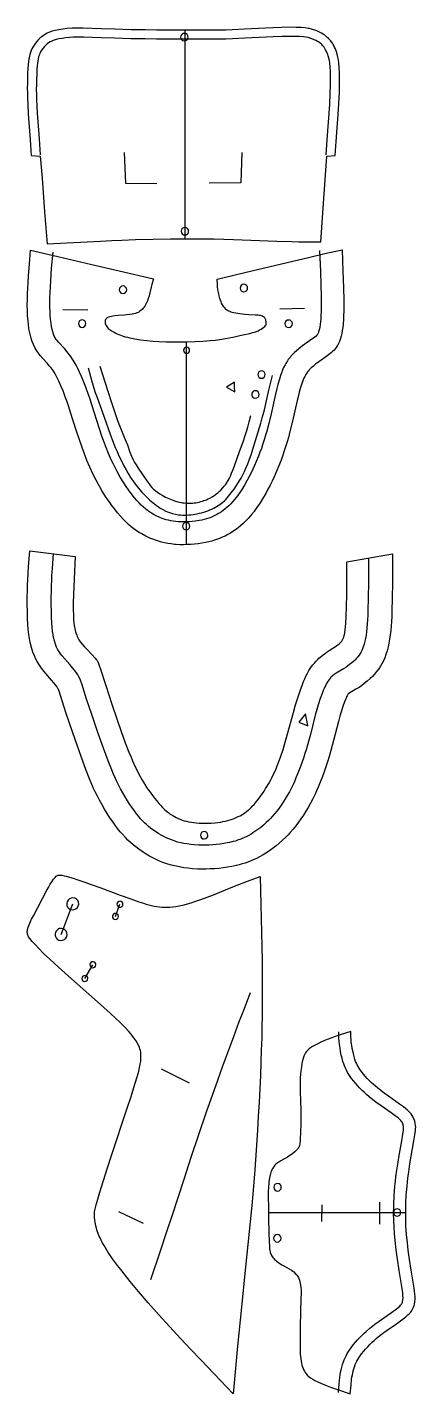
# Model space of a CAD drawing. Extents: x 1 to 310, y 1 to 851.
# Drawn here: x 1 to 130.6, y 394.9 to 850.7 of the extents above; entities that cross this region are included whole.
import ezdxf

# ---------------------------------------------------------------- set-up
doc = ezdxf.new("R2010")
doc.units = 0

msp = doc.modelspace()

# ---------------------------------------------------------------- linework, layer by layer
for points in [[(98.947182, 779.083191), (99.820938, 791.92218), (100.909683, 807.714172), (103.730934, 807.924072), (104.036873, 812.572937), (104.672188, 821.567627), (104.914375, 825.243408), (105.112495, 828.938232), (105.172653, 830.595581), (105.203438, 832.141235), (105.198746, 833.928406), (105.15406, 835.550476), (105.061714, 837.267456), (104.941246, 838.726563), (104.812027, 839.784851), (104.639214, 840.760742), (104.406403, 841.712036), (104.167183, 842.482422), (103.79422, 843.451904), (103.527809, 844.031982), (103.331558, 844.416138), (103.007339, 844.98645), (102.770782, 845.361389), (102.384064, 845.912842), (102.104057, 846.271362), (101.650002, 846.791992), (101.323746, 847.125854), (100.978127, 847.447571), (100.612495, 847.755859), (100.226402, 848.049438), (99.820152, 848.327148), (99.396561, 848.588745), (98.959061, 848.834045), (98.056252, 849.275452), (97.598045, 849.471252), (96.912109, 849.733398), (96.460701, 849.887146), (95.79953, 850.085999), (95.145073, 850.248779), (94.700073, 850.339111), (93.755157, 850.481018), (92.393517, 850.596802), (90.730232, 850.659607), (88.788513, 850.679382), (85.840698, 850.64325), (82.925079, 850.544617), (80.499451, 850.421997), (73.4925, 850.019043), (69.400154, 849.842957), (67.181015, 849.779358), (64.829765, 849.73468), (58.934452, 849.686401), (53.638985, 849.67981), (48.602188, 849.696838), (44.112499, 849.737549), (40.362812, 849.793274), (35.59906, 849.892151), (30.19453, 850.035278), (25.678514, 850.180542), (19.586561, 850.407776), (18.44039, 850.424255), (17.316172, 850.412537), (15.91289, 850.357971), (14.24289, 850.235291), (12.872421, 850.086609), (11.538984, 849.891541), (10.270781, 849.638733), (9.322656, 849.387146), (8.449141, 849.085449), (7.652266, 848.731873), (7.098672, 848.434204), (6.410469, 847.995911), (5.925859, 847.637634), (5.313203, 847.12262), (4.735703, 846.568237), (4.195625, 845.978943), (3.695703, 845.359192), (3.238594, 844.713318), (2.826484, 844.04126), (2.547344, 843.509216), (2.29375, 842.942322), (2.065781, 842.330933), (1.863437, 841.665344), (1.686719, 840.935913), (1.534844, 840.134094), (1.405937, 839.253235), (1.297812, 838.287109), (1.182578, 836.854675), (1.115078, 835.664063), (1.047266, 833.911682), (1.007578, 831.984131), (0.999922, 830.43811), (1.013984, 828.81781), (1.052422, 827.133423), (1.145391, 824.806885), (1.318828, 821.837158), (1.950781, 813.267822), (2.308984, 807.934265), (5.31664, 807.759338), (5.957578, 800.323547), (6.777266, 789.105591), (7.637187, 778.491089), (25.455156, 779.406067), (29.215702, 779.578186), (32.513985, 779.708435), (37.09211, 779.857422), (42.976875, 780.007935), (48.769688, 780.117249), (53.158047, 780.168396), (58.082809, 780.167786), (60.633514, 780.135986), (63.375702, 780.079834), (69.791168, 779.886047), (84.282967, 779.352478), (89.243668, 779.193604), (91.63562, 779.135925), (94.286247, 779.093811), (98.947182, 779.083191)], [(100.737968, 808.128235), (101.072182, 813.190735), (101.887032, 824.911987), (102.093124, 828.616699), (102.189064, 831.421082), (102.203278, 832.86554), (102.181557, 834.517151), (102.125778, 835.987854), (102.02906, 837.498108), (101.910934, 838.731628), (101.786247, 839.603394), (101.625313, 840.393127), (101.416557, 841.154358), (101.265312, 841.607178), (101.093437, 842.055237), (100.759216, 842.786682), (100.52906, 843.213745), (100.275307, 843.629517), (99.996246, 844.032654), (99.794838, 844.293396), (99.467186, 844.671326), (99.230621, 844.913757), (98.710152, 845.373413), (98.121635, 845.796143), (97.803276, 845.992615), (97.30265, 846.267639), (96.428673, 846.671082), (95.540855, 847.001404), (94.66687, 847.254639), (93.93148, 847.406006), (93.099525, 847.5177), (91.832657, 847.610107), (90.57383, 847.652893), (88.732811, 847.671875), (85.888046, 847.639221), (83.036873, 847.544373), (80.640388, 847.424072), (73.622734, 847.021606), (69.496559, 846.844177), (67.258667, 846.779968), (64.888908, 846.734985), (58.954609, 846.686401), (53.633747, 846.679688), (48.577888, 846.696838), (44.072422, 846.737793), (40.309139, 846.793701), (35.527733, 846.892944), (30.106796, 847.036255), (25.587421, 847.180969), (19.861797, 847.395996), (18.733437, 847.418091), (17.658905, 847.413086), (16.333281, 847.368591), (15.038828, 847.283936), (13.78828, 847.161926), (12.596641, 847.003967), (11.486094, 846.807007), (10.672343, 846.618591), (9.938281, 846.400269), (9.604453, 846.279358), (9.142578, 846.082947), (8.588437, 845.793213), (8.090312, 845.47168), (7.631953, 845.118591), (7.19875, 844.734192), (6.787422, 844.321716), (6.308516, 843.773132), (5.874063, 843.195923), (5.562031, 842.717163), (5.281953, 842.205322), (5.092187, 841.782654), (4.919297, 841.313354), (4.762734, 840.785461), (4.622109, 840.186829), (4.496797, 839.507629), (4.386406, 838.740601), (4.29039, 837.878784), (4.183672, 836.570618), (4.118984, 835.461182), (4.02914, 832.896729), (4.008203, 831.457947), (4.006797, 829.930054), (4.027578, 828.324646), (4.073281, 826.653503), (4.175859, 824.345459), (4.316797, 821.997192), (4.943359, 813.48114), (5.301953, 808.139832)], [(53.394138, 848.667969), (52.915859, 848.572815), (52.510311, 848.30188), (52.239296, 847.896362), (52.144138, 847.417969), (52.239296, 846.939697), (52.510311, 846.534119), (52.915859, 846.263123), (53.394138, 846.167969), (53.872498, 846.263123), (54.278046, 846.534119), (54.549061, 846.939697), (54.644138, 847.417969), (54.549061, 847.896362), (54.278046, 848.30188), (53.872498, 848.572815), (53.394138, 848.667969)], [(53.587734, 849.600891), (53.587734, 834.168701), (53.587734, 814.878601), (53.587734, 799.446411), (53.587734, 780.15625)], [(33.349529, 808.926697), (33.744923, 798.658875), (44.220078, 798.534363)], [(72.590469, 808.880432), (72.203667, 798.847229), (61.681091, 798.715515)], [(53.572422, 783.914612), (53.094063, 783.819458), (52.688515, 783.548401), (52.417576, 783.142944), (52.322422, 782.664612), (52.417576, 782.186218), (52.688515, 781.780762), (53.094063, 781.509766), (53.572422, 781.414612), (54.050781, 781.509766), (54.456326, 781.780762), (54.727264, 782.186218), (54.822422, 782.664612), (54.727264, 783.142944), (54.456326, 783.548401), (54.050781, 783.819458), (53.572422, 783.914612)], [(106.017578, 776.491211), (106.324921, 769.369934), (106.519218, 763.749329), (106.597496, 759.659363), (106.602188, 757.796448), (106.579605, 756.076965), (106.528748, 754.504822), (106.450699, 753.071594), (106.346558, 751.768433), (106.217339, 750.586243), (106.064217, 749.516174), (105.888275, 748.549133), (105.690704, 747.676208), (105.472496, 746.888489), (105.35601, 746.523743), (105.108513, 745.847107), (104.840622, 745.233887), (104.550781, 744.676025), (104.397186, 744.415283), (104.071564, 743.924988), (103.72023, 743.469543), (103.341637, 743.040588), (102.934296, 742.630127), (102.496719, 742.22998), (101.528748, 741.432495), (100.191719, 740.432312), (97.187111, 738.282776), (96.443123, 737.710938), (95.744682, 737.113281), (95.090622, 736.460938), (94.678749, 735.981262), (94.479919, 735.72467), (94.096329, 735.172852), (93.911484, 734.875427), (93.555389, 734.232178), (93.384064, 733.88446), (93.053825, 733.136841), (92.585236, 731.891418), (92.142342, 730.507385), (91.717651, 728.996216), (91.441093, 727.923645), (91.030464, 726.22583), (89.457184, 719.284851), (88.638046, 715.90094), (88.094841, 713.845581), (87.706718, 712.473633), (87.296013, 711.101379), (86.861168, 709.727966), (86.160782, 707.664856), (85.659683, 706.286377), (84.853203, 704.213013), (84.276955, 702.82605), (83.35125, 700.737305), (82.693672, 699.343262), (82.006874, 697.957336), (81.294296, 696.588257), (80.558983, 695.244812), (79.804214, 693.935669), (78.642731, 692.055481), (77.853516, 690.870483), (77.056015, 689.750305), (76.655151, 689.217102), (75.849533, 688.204041), (75.444687, 687.723328), (74.630699, 686.81134), (73.810547, 685.962097), (72.984062, 685.171936), (72.150703, 684.437378), (71.310158, 683.7547), (70.462105, 683.1203), (69.606171, 682.530457), (68.741173, 681.982117), (67.863358, 681.473633), (66.968048, 681.00415), (66.050545, 680.572327), (65.106407, 680.177429), (64.130859, 679.818115), (63.119373, 679.493408), (62.598671, 679.34375), (61.524609, 679.069031), (60.403358, 678.826416), (59.237656, 678.615906), (58.037498, 678.439453), (56.812889, 678.29834), (55.574062, 678.194275), (54.331169, 678.128784), (53.094376, 678.103638), (51.873905, 678.1203), (50.67992, 678.180359), (50.095936, 678.227234), (48.958435, 678.354858), (47.859688, 678.526062), (46.796482, 678.738831), (45.766014, 678.990784), (44.765156, 679.279663), (43.790936, 679.603516), (42.840313, 679.959961), (41.910389, 680.346863), (40.547421, 680.979675), (39.212967, 681.681519), (38.33289, 682.199829), (37.456017, 682.767456), (36.578594, 683.392334), (35.696796, 684.082153), (34.806873, 684.844666), (33.904999, 685.687744), (33.44836, 686.141846), (32.987343, 686.618958), (32.052109, 687.643494), (31.104609, 688.754333), (30.152109, 689.942017), (29.201874, 691.196716), (28.261093, 692.508911), (27.337187, 693.868896), (26.883827, 694.563843), (25.998671, 695.977417), (25.148438, 697.414673), (24.738749, 698.139099), (23.95289, 699.595093), (22.854139, 701.791382), (21.843437, 703.996155), (20.911484, 706.202087), (20.049374, 708.401855), (19.247969, 710.588257), (18.258436, 713.468872), (17.342188, 716.286255), (15.458125, 722.241089), (14.858593, 724.063599), (14.265469, 725.786682), (13.682187, 727.403748), (12.927031, 729.384216), (12.20664, 731.150635), (11.530624, 732.688477), (10.895312, 734.0047), (10.427734, 734.874756), (9.952499, 735.669189), (9.624531, 736.167786), (9.282969, 736.649231), (8.923672, 737.120056), (8.343985, 737.820007), (7.721562, 738.521179), (6.193438, 740.188721), (5.33414, 741.178894), (4.725625, 741.947632), (4.160078, 742.748901), (3.807734, 743.309448), (3.475312, 743.897095), (3.014609, 744.840942), (2.6, 745.875061), (2.232109, 747.017151), (2.013281, 747.846985), (1.724687, 749.196533), (1.558984, 750.161072), (1.350469, 751.696228), (1.238281, 752.773315), (1.110391, 754.460754), (1.031016, 756.223511), (1, 758.048828), (1.012656, 759.914124), (1.061172, 761.790894), (1.137812, 763.650269), (1.234922, 765.463562), (1.382656, 767.759888), (1.576797, 770.375916), (1.815703, 773.222961), (2.097656, 776.319458), (11.125781, 774.225891), (22.544062, 771.578186), (31.678749, 769.459961), (43.097031, 766.812256), (42.74453, 765.70929), (42.508125, 764.866028), (42.309452, 764.043396), (41.884453, 762.12207), (41.638748, 761.131104), (41.358513, 760.18988), (41.107342, 759.489136), (40.903202, 758.997498), (40.68539, 758.537476), (40.453827, 758.11145), (40.208904, 757.721497), (39.954609, 757.367981), (39.612343, 756.951843), (39.280624, 756.597473), (38.975155, 756.302795), (38.466873, 755.875), (38.223827, 755.717773), (37.952419, 755.579834), (37.532967, 755.413879), (37.121407, 755.279297), (36.532265, 755.117249), (36.018593, 755), (35.209999, 754.858032), (34.233047, 754.745361), (33.368904, 754.680908), (31.26203, 754.560852), (30.165546, 754.454529), (29.535858, 754.362854), (29.078514, 754.2771), (28.510155, 754.138367), (28.12953, 754.014832), (27.800547, 753.873718), (27.614687, 753.769531), (27.455156, 753.657654), (27.261406, 753.476685), (27.160234, 753.348022), (27.079374, 753.213684), (26.972109, 752.929749), (26.942343, 752.781372), (26.922812, 752.552246), (26.940468, 752.236938), (27.029219, 751.83136), (27.150858, 751.50177), (27.314842, 751.171021), (27.522577, 750.841064), (27.711718, 750.594177), (28.015469, 750.265442), (28.286797, 750.018982), (28.599375, 749.772461), (28.955391, 749.52594), (29.350389, 749.280945), (29.927265, 748.959351), (30.548203, 748.647339), (31.198984, 748.348877), (31.874453, 748.066406), (32.416248, 747.863403), (33.007576, 747.665833), (33.666092, 747.471802), (34.409374, 747.279358), (35.254688, 747.086853), (36.89711, 746.768005), (38.779217, 746.467651), (40.836876, 746.204285), (43.011169, 745.995972), (44.842186, 745.874146), (47.306641, 745.776306), (49.465, 745.740601), (51.827812, 745.741699), (54.36203, 745.781921), (56.96664, 745.866516), (59.537498, 746.000916), (61.970547, 746.19043), (63.651093, 746.370422), (65.204292, 746.576721), (67.092422, 746.878906), (69.57476, 747.352844), (72.930229, 748.069153), (75.200386, 748.601563), (76.177574, 748.857544), (76.842964, 749.054565), (77.434921, 749.258118), (77.981483, 749.480774), (78.509377, 749.734375), (79.021484, 750.018127), (79.496719, 750.318481), (79.912811, 750.621399), (80.247658, 750.912537), (80.485466, 751.182251), (80.605934, 751.374329), (80.684685, 751.562927), (80.728592, 751.75293), (80.744766, 751.948914), (80.735001, 752.227173), (80.697578, 752.522644), (80.634842, 752.822083), (80.549057, 753.111633), (80.442345, 753.377258), (80.349449, 753.553894), (80.244453, 753.711731), (80.125854, 753.853088), (79.841721, 754.096069), (79.612656, 754.236206), (79.414063, 754.332458), (79.096329, 754.447815), (78.805313, 754.522949), (78.458046, 754.587341), (78.044533, 754.639832), (77.187889, 754.700745), (74.923515, 754.803406), (73.581093, 754.898865), (72.733902, 754.983398), (71.882263, 755.089294), (70.519531, 755.312317), (69.77578, 755.473755), (69.325859, 755.592712), (68.920937, 755.720703), (68.562187, 755.857178), (68.245308, 756.001221), (67.838127, 756.229797), (67.498436, 756.470581), (67.210625, 756.720581), (66.879921, 757.063171), (66.58078, 757.415894), (66.30172, 757.802246), (66.102104, 758.131836), (65.84375, 758.648132), (65.652657, 759.10907), (65.462105, 759.642334), (65.275543, 760.236633), (65.040779, 761.095947), (64.881096, 761.769836), (64.69883, 762.676697), (64.590469, 763.343445), (64.505859, 763.992615), (64.42234, 764.836914), (64.305229, 766.684509), (76.320854, 769.522095), (94.780861, 773.957642), (100.317497, 775.231934), (106.017578, 776.491211)], [(98.520622, 776.269043), (98.804916, 769.249695), (98.955544, 764.838745), (99.04789, 760.830688), (99.064842, 759.028198), (99.05851, 757.386841), (99.027031, 755.92157), (98.972885, 754.62561), (98.899529, 753.487183), (98.810623, 752.494385), (98.70961, 751.635193), (98.543358, 750.571167), (98.369919, 749.740845), (98.201088, 749.104187), (98.036484, 748.620972), (97.85672, 748.251282), (97.640778, 747.9552), (97.367653, 747.692688), (96.878433, 747.325867), (95.119843, 746.104431), (94.091713, 745.369751), (92.357338, 744.067932), (91.433281, 743.330078), (90.808205, 742.798279), (90.182968, 742.227844), (89.563591, 741.613098), (88.956093, 740.94812), (88.658669, 740.594971), (88.080231, 739.843872), (87.800705, 739.444458), (87.264923, 738.594299), (87.010155, 738.14209), (86.528984, 737.182068), (86.083046, 736.153564), (85.872261, 735.61615), (85.47242, 734.499512), (85.098824, 733.333679), (84.579376, 731.509644), (84.255074, 730.254761), (83.792496, 728.333252), (82.322655, 721.810547), (81.550781, 718.542114), (80.876793, 715.947144), (80.513824, 714.6604), (80.131401, 713.380859), (79.518829, 711.473755), (79.08297, 710.209412), (78.623825, 708.950134), (78.140465, 707.695129), (77.367416, 705.819214), (76.818588, 704.572021), (76.242577, 703.328369), (75.642502, 702.09491), (75.022499, 700.880005), (74.386406, 699.691956), (73.411247, 697.97821), (72.752892, 696.893433), (72.092575, 695.86438), (71.107498, 694.443604), (70.137886, 693.1875), (69.5, 692.437256), (68.867653, 691.750916), (68.239845, 691.123413), (67.615623, 690.549683), (66.993904, 690.024658), (66.373589, 689.543396), (65.75367, 689.100708), (64.821716, 688.498718), (64.193596, 688.135193), (63.554218, 687.800476), (62.898438, 687.49353), (62.221172, 687.213196), (61.517342, 686.958435), (60.781872, 686.728027), (60.009686, 686.520996), (59.195702, 686.336243), (58.337265, 686.172974), (56.982735, 685.970764), (56.049141, 685.866455), (55.102341, 685.788086), (54.151875, 685.737244), (53.20742, 685.71521), (52.278515, 685.72345), (51.37492, 685.763184), (50.505859, 685.835938), (49.674454, 685.941406), (48.877655, 686.077881), (48.11211, 686.243591), (47.374374, 686.436646), (46.661091, 686.655212), (45.968983, 686.897583), (44.962891, 687.301636), (43.985313, 687.749207), (43.343281, 688.073914), (42.383904, 688.619263), (41.740467, 689.033813), (41.088673, 689.498718), (40.424217, 690.022339), (39.742733, 690.612732), (39.039845, 691.278259), (38.311092, 692.027161), (37.554062, 692.86499), (36.77422, 693.786133), (35.978748, 694.782593), (34.772655, 696.400085), (33.970623, 697.548523), (33.178749, 698.743286), (32.026173, 700.604675), (30.937735, 702.524414), (30.255077, 703.826416), (29.605078, 705.143555), (28.985781, 706.474182), (28.109453, 708.49176), (27.289999, 710.530273), (26.520233, 712.583862), (25.792891, 714.647034), (25.100937, 716.711243), (22.547499, 724.723328), (21.928047, 726.600586), (21.305859, 728.403748), (20.476093, 730.679443), (19.857187, 732.280273), (19.041485, 734.259338), (18.440546, 735.617554), (17.850311, 736.86261), (17.266249, 738.003235), (16.681953, 739.051331), (16.289375, 739.704407), (15.892109, 740.325134), (15.488437, 740.916992), (15.076484, 741.483582), (14.22414, 742.552795), (13.357734, 743.543274), (11.390859, 745.68988), (10.92375, 746.247253), (10.651328, 746.606323), (10.29375, 747.148499), (9.988281, 747.722107), (9.724766, 748.357422), (9.49289, 749.0849), (9.282578, 749.934753), (9.089141, 750.923096), (8.916718, 752.044128), (8.77, 753.290283), (8.653828, 754.65387), (8.572812, 756.127502), (8.540703, 757.167114), (8.527109, 758.802795), (8.550234, 760.503235), (8.603437, 762.23645), (8.680234, 763.96991), (8.808125, 766.225891), (9.10125, 770.325623), (9.573438, 775.71582)], [(32.928047, 764.401001), (32.449688, 764.305847), (32.044216, 764.034912), (31.773203, 763.629333), (31.678045, 763.151001), (31.773203, 762.672668), (32.044216, 762.267151), (32.449688, 761.996155), (32.928047, 761.901001), (33.406406, 761.996155), (33.811951, 762.267151), (34.08297, 762.672668), (34.178047, 763.151001), (34.08297, 763.629333), (33.811951, 764.034912), (33.406406, 764.305847), (32.928047, 764.401001)], [(73.255074, 764.97052), (72.776718, 764.875366), (72.371246, 764.604431), (72.100235, 764.198914), (72.005074, 763.72052), (72.100235, 763.242188), (72.371246, 762.836731), (72.776718, 762.565674), (73.255074, 762.47052), (73.733437, 762.565674), (74.138985, 762.836731), (74.409996, 763.242188), (74.505074, 763.72052), (74.409996, 764.198914), (74.138985, 764.604431), (73.733437, 764.875366), (73.255074, 764.97052)], [(12.835078, 756.613708), (21.218203, 756.497009)], [(85.238594, 756.817566), (93.441406, 756.992493)], [(19.304062, 753.105286), (18.825703, 753.010132), (18.420156, 752.739136), (18.149218, 752.333557), (18.054062, 751.855286), (18.149218, 751.376831), (18.420156, 750.971375), (18.825703, 750.700439), (19.304062, 750.605286), (19.782421, 750.700439), (20.187969, 750.971375), (20.458906, 751.376831), (20.554062, 751.855286), (20.458906, 752.333557), (20.187969, 752.739136), (19.782421, 753.010132), (19.304062, 753.105286)], [(88.185776, 753.057861), (87.70742, 752.962708), (87.301872, 752.691772), (87.030937, 752.286255), (86.935776, 751.807861), (87.030937, 751.329529), (87.301872, 750.924072), (87.70742, 750.653015), (88.185776, 750.557861), (88.664139, 750.653015), (89.069687, 750.924072), (89.340622, 751.329529), (89.435776, 751.807861), (89.340622, 752.286255), (89.069687, 752.691772), (88.664139, 752.962708), (88.185776, 753.057861)], [(54.154766, 743.947144), (53.77211, 743.871094), (53.447655, 743.654358), (53.230938, 743.329895), (53.154766, 742.947144), (53.230938, 742.564514), (53.447655, 742.240112), (53.77211, 742.023315), (54.154766, 741.947144), (54.537498, 742.023315), (54.861874, 742.240112), (55.078671, 742.564514), (55.154766, 742.947144), (55.078671, 743.329895), (54.861874, 743.654358), (54.537498, 743.871094), (54.154766, 743.947144)], [(53.993122, 745.655396), (53.993122, 730.632141), (53.993122, 711.853027), (53.993122, 696.829773), (53.993122, 678.050659)], [(21.317265, 737.073486), (22.089766, 734.169128), (22.645781, 732.166809), (23.208672, 730.278564), (23.665859, 728.877319), (24.249453, 727.228943), (25.993202, 722.54657), (28.679922, 714.985596), (29.777422, 712.023743), (30.350155, 710.583862), (30.946405, 709.175476), (31.567656, 707.795715), (32.379608, 706.104492), (33.231407, 704.44281), (33.942654, 703.130615), (34.684765, 701.83844), (35.462734, 700.572388), (36.281639, 699.339111), (37.146328, 698.144836), (38.058437, 696.991882), (38.531796, 696.430481), (39.26289, 695.606323), (39.763985, 695.068604), (40.535625, 694.279175), (41.330704, 693.509583), (41.87336, 693.008606), (42.988125, 692.045898), (43.559685, 691.589111), (44.140545, 691.152039), (44.730469, 690.737), (45.32914, 690.346619), (46.243202, 689.8125), (47.175938, 689.34613), (47.807812, 689.073608), (48.447655, 688.831787), (49.421719, 688.526367), (50.412655, 688.289856), (51.419765, 688.121887), (52.099998, 688.048035), (52.786953, 688.004456), (53.479919, 687.990112), (54.177967, 688.003906), (54.880466, 688.044739), (55.586483, 688.111389), (56.295155, 688.20282), (57.005703, 688.317749), (57.717342, 688.455078), (58.429138, 688.613708), (59.139999, 688.792664), (59.847031, 688.991882), (60.547031, 689.211243), (61.236874, 689.45105), (61.91328, 689.711365), (62.573124, 689.992249), (63.213203, 690.293762), (63.830311, 690.616028), (64.706017, 691.138367), (65.520546, 691.70874), (66.28437, 692.329529), (66.771011, 692.772583), (67.243591, 693.23999), (67.70562, 693.732483), (68.160393, 694.250671), (69.061798, 695.367554), (69.961174, 696.58844), (70.84539, 697.895325), (71.697968, 699.268555), (72.306877, 700.330139), (72.882027, 701.409729), (73.420074, 702.501709), (73.923042, 703.604614), (74.543358, 705.090454), (75.111557, 706.591675), (75.633667, 708.105896), (76.232498, 710.003418), (77.534294, 714.362183), (78.902885, 718.638184), (79.412109, 720.390076), (79.709137, 721.523254), (80.096558, 723.114502), (81.136169, 727.653137), (81.608276, 729.644958), (82.843513, 734.591858)], [(25.173203, 737.693909), (26.933046, 732.149353), (29.021484, 725.91272), (30.399061, 721.58905), (31.105391, 719.522461), (31.508436, 718.447021), (31.948437, 717.340942), (33.360622, 713.947327), (33.963123, 712.460815), (34.378124, 711.377747), (35.259453, 708.977356), (35.763985, 707.685364), (36.312889, 706.451294), (36.773357, 705.563416), (37.275391, 704.704651), (37.989529, 703.596069), (41.062344, 699.1203), (41.607498, 698.37616), (41.986404, 697.896729), (42.588203, 697.208374), (43.017498, 696.773254), (43.709373, 696.160767), (44.450703, 695.595093), (45.230156, 695.074036), (46.036015, 694.595276), (47.131718, 694.018982), (48.227345, 693.508667), (49.311874, 693.063904), (50.120625, 692.775757), (51.196873, 692.455627), (52.275703, 692.212463), (52.817654, 692.121216), (53.361717, 692.050537), (53.907497, 692.000366), (54.454842, 691.970764), (55.003281, 691.961609), (55.552578, 691.9729), (56.102497, 692.004517), (56.652657, 692.056519), (57.202732, 692.128906), (57.752422, 692.221497), (58.301559, 692.334839), (58.850231, 692.469971), (59.398201, 692.62793), (59.945469, 692.809692), (60.765076, 693.129211), (61.310547, 693.375), (61.855156, 693.648193), (62.670391, 694.111572), (63.211094, 694.456482), (63.74625, 694.829224), (64.531715, 695.437744), (65.039299, 695.874756), (65.530312, 696.33551), (66.229218, 697.068665), (66.665466, 697.583801), (67.074371, 698.118591), (67.45562, 698.671448), (67.979919, 699.529846), (68.301094, 700.118286), (68.745621, 701.019836), (69.152184, 701.937317), (69.647964, 703.172791), (70.21711, 704.719666), (71.64164, 708.811768), (73.104454, 712.787659), (73.697968, 714.50061), (74.136871, 715.891052), (74.54351, 717.296021), (75.019531, 719.066772), (75.56562, 721.203003)], [(79.130074, 736.110657), (78.651718, 736.015503), (78.24617, 735.744568), (77.975235, 735.33905), (77.880074, 734.860657), (77.975235, 734.382324), (78.24617, 733.976807), (78.651718, 733.705872), (79.130074, 733.610657), (79.608437, 733.705872), (80.013985, 733.976807), (80.28492, 734.382324), (80.380074, 734.860657), (80.28492, 735.33905), (80.013985, 735.744568), (79.608437, 736.015503), (79.130074, 736.110657)], [(67.406487, 730.654541), (70.197891, 729.052429), (70.175705, 730.699036), (70.153595, 732.345703), (67.406487, 730.654541)], [(77.105621, 729.479675), (76.627266, 729.384521), (76.221718, 729.113525), (75.950783, 728.707947), (75.855621, 728.229675), (75.950783, 727.751221), (76.221718, 727.345764), (76.627266, 727.074829), (77.105621, 726.979675), (77.583984, 727.074829), (77.989532, 727.345764), (78.260468, 727.751221), (78.355621, 728.229675), (78.260468, 728.707947), (77.989532, 729.113525), (77.583984, 729.384521), (77.105621, 729.479675)], [(53.996639, 685.545044), (53.51828, 685.44989), (53.112732, 685.178894), (52.841717, 684.773438), (52.746639, 684.295044), (52.841717, 683.816711), (53.112732, 683.411133), (53.51828, 683.140137), (53.996639, 683.045044), (54.474998, 683.140137), (54.880466, 683.411133), (55.151482, 683.816711), (55.246639, 684.295044), (55.151482, 684.773438), (54.880466, 685.178894), (54.474998, 685.44989), (53.996639, 685.545044)], [(17.010702, 674.231873), (16.646484, 666.607727), (16.426874, 661.487), (16.344608, 658.776611), (16.324921, 656.238037), (16.354843, 654.82312), (16.395859, 653.933167), (16.454531, 653.088318), (16.574062, 651.904663), (16.673515, 651.170776), (16.850389, 650.151306), (16.985546, 649.525391), (17.212265, 648.665833), (17.465391, 647.900146), (17.64875, 647.437927), (17.845938, 647.007568), (18.17164, 646.407776), (18.411406, 646.029297), (18.671562, 645.660461), (19.26078, 644.926697), (19.952812, 644.157715), (20.727032, 643.347229), (22.65836, 641.380859), (23.546093, 640.416809), (23.992422, 639.855713), (24.271093, 639.4422), (24.515938, 639.011414), (24.739374, 638.541687), (25.025703, 637.817627), (25.32836, 636.928162), (27.16, 631.111328), (29.182577, 624.949524), (30.967499, 619.647034), (32.319298, 615.757202), (33.696251, 611.984619), (34.874294, 608.952393), (35.598438, 607.192871), (36.089531, 606.048889), (37.094219, 603.839844), (37.608749, 602.778992), (38.132263, 601.749817), (38.665077, 600.754456), (39.207344, 599.794739), (39.755859, 598.871765), (40.58289, 597.558289), (41.131874, 596.731079), (41.94281, 595.565308), (42.728046, 594.492249), (43.475548, 593.514771), (44.177811, 592.633179), (44.84539, 591.836609), (45.493435, 591.111389), (46.137032, 590.443787), (46.791248, 589.820251), (47.471092, 589.226929), (48.190468, 588.653748), (48.696095, 588.284302), (49.498749, 587.754272), (50.06617, 587.420227), (50.661953, 587.103882), (51.287968, 586.807434), (51.946404, 586.532776), (52.639141, 586.282349), (53.367344, 586.057495), (54.128593, 585.858643), (54.919296, 585.685669), (55.736172, 585.538513), (56.575859, 585.416992), (57.434841, 585.321228), (58.309841, 585.250916), (59.644531, 585.193176), (60.544373, 585.186218), (61.447655, 585.204346), (62.349998, 585.247314), (63.692265, 585.357422), (64.57328, 585.460754), (65.437965, 585.587891), (66.282028, 585.73822), (67.101013, 585.91156), (67.890701, 586.107544), (68.647499, 586.325867), (69.372108, 586.565857), (70.066093, 586.827026), (70.73101, 587.108398), (71.368591, 587.409668), (71.980392, 587.730042), (72.853043, 588.244995), (73.407265, 588.610352), (74.201485, 589.19043), (74.710625, 589.601379), (75.207657, 590.035583), (75.69648, 590.496399), (76.180702, 590.987183), (76.664063, 591.511292), (77.395546, 592.36731), (77.893044, 592.989502), (78.661797, 594.007324), (79.453278, 595.123596), (79.987343, 595.917542), (80.522186, 596.747986), (81.053825, 597.611694), (81.578514, 598.505981), (82.092499, 599.427856), (82.59211, 600.374146), (83.073357, 601.342224), (83.535309, 602.330505), (83.979141, 603.3396), (84.406403, 604.369568), (84.818283, 605.421265), (85.601952, 607.590088), (86.341408, 609.849182), (87.048279, 612.200012), (87.734528, 614.628296), (89.798355, 622.15564), (90.524376, 624.660828), (91.27047, 627.090515), (92.031013, 629.388977), (92.800079, 631.500305), (93.186172, 632.468628), (93.57383, 633.375122), (93.965385, 634.223999), (94.363434, 635.019531), (94.977577, 636.122192), (95.402031, 636.803284), (95.841324, 637.446167), (96.297729, 638.055359), (96.773827, 638.63501), (97.270782, 639.188721), (97.785233, 639.717163), (98.312889, 640.220215), (99.119057, 640.926636), (99.659767, 641.365295), (100.464531, 641.974487), (100.990463, 642.3479), (101.752106, 642.858521), (104.170937, 644.385864), (104.717575, 644.776306), (105.052574, 645.045776), (105.509766, 645.476685), (105.784454, 645.795288), (105.913048, 645.968445), (106.152969, 646.349731), (106.264526, 646.560974), (106.471169, 647.031921), (106.566406, 647.294617), (106.741173, 647.881775), (106.89547, 648.56134), (107.090073, 649.779907), (107.196167, 650.737854), (107.285156, 651.80188), (107.418045, 654.184021), (107.516716, 657.473022), (107.57, 661.545715), (107.586014, 666.119751), (107.565933, 672.418335), (122.85125, 675.109131), (122.81086, 665.420532), (122.756561, 660.230835), (122.656403, 655.941772), (122.594688, 654.32196), (122.497185, 652.418945), (122.407494, 651.087646), (122.268982, 649.486633), (122.100311, 647.996399), (121.896873, 646.597229), (121.654999, 645.271362), (121.372734, 644.001099), (121.038589, 642.733582), (120.63578, 641.45874), (120.248749, 640.4245), (119.800781, 639.394775), (119.292419, 638.393372), (118.851563, 637.630676), (118.232498, 636.684753), (117.551559, 635.773682), (116.845856, 634.934021), (116.125229, 634.16156), (115.380386, 633.433472), (114.426407, 632.584839), (113.438904, 631.786682), (112.453827, 631.058411), (111.665543, 630.517395), (110.663826, 629.87738), (108.28875, 628.481445), (108.03492, 628.317261), (108.079292, 628.329224), (108.089371, 628.343262), (107.977654, 628.170044), (107.852188, 627.953491), (107.703125, 627.671448), (107.538361, 627.331909), (107.355934, 626.924438), (107.157806, 626.448792), (106.853905, 625.666443), (106.325935, 624.196167), (105.728203, 622.362793), (105.293747, 620.907593), (104.810936, 619.170715), (103.162338, 612.806641), (102.26062, 609.483887), (101.662186, 607.429688), (101.240074, 606.0578), (100.804604, 604.701782), (100.139297, 602.736694), (99.446716, 600.815857), (98.7332, 598.960449), (98.0075, 597.195984), (97.503044, 596.04071), (96.991798, 594.925842), (96.236092, 593.374939), (95.462502, 591.895752), (94.680855, 590.499146), (93.893906, 589.179077), (93.102501, 587.925598), (92.296013, 586.714111), (91.457184, 585.524414), (90.577187, 584.35321), (89.650391, 583.201965), (88.689064, 582.092224), (87.989449, 581.334534), (87.264923, 580.589783), (86.185936, 579.550049), (85.048355, 578.534668), (83.874298, 577.563843), (82.687111, 576.656372), (81.82, 576.037415), (80.603745, 575.230042), (79.693123, 574.671326), (78.42437, 573.957336), (77.462967, 573.465454), (76.134216, 572.853027), (75.125542, 572.438293), (73.737968, 571.934448), (72.721092, 571.612122), (71.698433, 571.323792), (70.258667, 570.975525), (69.216095, 570.760315), (67.763283, 570.505981), (66.301323, 570.2995), (64.861794, 570.140137), (63.448982, 570.02301), (62.058125, 569.944702), (60.676559, 569.904663), (59.299141, 569.903992), (57.90461, 569.94342), (56.107109, 570.054688), (54.692734, 570.188599), (53.242577, 570.370056), (51.751484, 570.613708), (50.637188, 570.83783), (49.074451, 571.220093), (47.887733, 571.567627), (46.25742, 572.132568), (45.076015, 572.610535), (43.946327, 573.12085), (42.840546, 573.670715), (41.758438, 574.256958), (40.700546, 574.87677), (39.639999, 575.545715), (38.195, 576.541626), (37.205154, 577.286377), (36.27422, 578.039307), (35.386951, 578.811951), (34.551407, 579.594116), (33.74617, 580.401489), (32.705311, 581.532227), (32.006798, 582.34906), (31.111406, 583.466064), (30.276796, 584.57782), (29.286327, 585.975525), (28.559374, 587.054932), (27.658905, 588.458191), (26.789764, 589.883179), (25.940702, 591.338867), (25.076015, 592.889221), (24.37414, 594.227173), (23.64875, 595.704895), (23.123125, 596.839355), (22.33078, 598.650208), (21.747656, 600.056152), (20.539686, 603.137024), (18.929688, 607.479919), (17.028984, 612.817505), (14.927578, 618.902161), (13.942734, 621.830322), (13.164844, 624.204285), (11.590859, 629.236633), (11.3875, 629.821411), (11.309688, 630.013794), (11.192422, 630.253113), (11.090547, 630.425476), (10.844687, 630.78949), (10.428594, 631.349976), (9.88375, 632.039856), (9.109531, 632.972229), (6.53375, 635.896729), (5.704922, 636.935608), (5.013437, 637.913269), (4.251563, 639.173523), (3.835469, 639.970947), (3.4525, 640.783813), (2.866484, 642.24646), (2.357812, 643.848633), (1.9575, 645.484192), (1.707969, 646.805664), (1.508828, 648.161011), (1.314922, 649.989441), (1.202344, 651.515137), (1.097031, 653.655762), (1.029219, 656.031006), (1.002266, 657.955078), (1, 660.58429), (1.025078, 662.605225), (1.074609, 664.605713), (1.149922, 666.550903), (1.248516, 668.427246), (1.407031, 670.815796), (1.843437, 676.103638), (17.010702, 674.231873)], [(114.845306, 673.699768), (114.811089, 665.479065), (114.757576, 660.366211), (114.659843, 656.187317), (114.602501, 654.67865), (114.511017, 652.892578), (114.430779, 651.701477), (114.307892, 650.281494), (114.165314, 649.021851), (114.000854, 647.891052), (113.81234, 646.8573), (113.597183, 645.888916), (113.352264, 644.9599), (113.070152, 644.067505), (112.829453, 643.42395), (112.559761, 642.804077), (112.257576, 642.208801), (112.036484, 641.826477), (111.675079, 641.274231), (111.280235, 640.745911), (110.854767, 640.239685), (110.401405, 639.753662), (109.922813, 639.286011), (109.250313, 638.687561), (108.544296, 638.116943), (107.811089, 637.575012), (107.247261, 637.187927), (106.481949, 636.698975), (104.018517, 635.251221), (103.335312, 634.789612), (102.866875, 634.419189), (102.577965, 634.157776), (102.306328, 633.884644), (102.050308, 633.599915), (101.692345, 633.151184), (101.46859, 632.837769), (101.151718, 632.346558), (100.852417, 631.830139), (100.56562, 631.287537), (100.286797, 630.712646), (100.011635, 630.097961), (99.735703, 629.435913), (99.359375, 628.466858), (98.756638, 626.788574), (98.091171, 624.747314), (97.606323, 623.123291), (97.084297, 621.245117), (95.429527, 614.857422), (94.559296, 611.650513), (93.998276, 609.724854), (93.608276, 608.457275), (93.207031, 607.207825), (92.587029, 605.376526), (91.949532, 603.608826), (91.299454, 601.918274), (90.641403, 600.318298), (90.200623, 599.308716), (89.759064, 598.345642), (89.094292, 596.981445), (88.42601, 595.703918), (87.753281, 594.501648), (87.07476, 593.363403), (86.38961, 592.27832), (85.695938, 591.236328), (84.98867, 590.233215), (84.261719, 589.265747), (83.509377, 588.331055), (82.725311, 587.426147), (82.182266, 586.837891), (81.620781, 586.260681), (80.744766, 585.416687), (79.833908, 584.603516), (78.894455, 583.826782), (77.932808, 583.091797), (77.282578, 582.627563), (76.298203, 581.974121), (75.63797, 581.569031), (74.63945, 581.00708), (73.965385, 580.662231), (72.937263, 580.188416), (72.237808, 579.900757), (71.162888, 579.510559), (70.426323, 579.2771), (69.671875, 579.064392), (68.508751, 578.782959), (67.717186, 578.619507), (66.513985, 578.408875), (65.301483, 578.237732), (64.091011, 578.103638), (62.893513, 578.004333), (61.717499, 577.93811), (60.55867, 577.904663), (59.410233, 577.903992), (58.265156, 577.936401), (56.731247, 578.031372), (55.566719, 578.141602), (54.384842, 578.28949), (53.18578, 578.485474), (52.377029, 578.648132), (51.150078, 578.948242), (50.322968, 579.190369), (49.068905, 579.624939), (48.224373, 579.966614), (47.375546, 580.350159), (46.527889, 580.771606), (45.686874, 581.227234), (44.857655, 581.713013), (44.04578, 582.225159), (42.872108, 583.034119), (42.127029, 583.594727), (41.418125, 584.168091), (40.749218, 584.750549), (40.118828, 585.340698), (39.52367, 585.937439), (38.690155, 586.842896), (38.169453, 587.451782), (37.432968, 588.370605), (36.740623, 589.292786), (35.868671, 590.523376), (35.244373, 591.450317), (34.441326, 592.701599), (33.660545, 593.981873), (32.889767, 595.303162), (32.112812, 596.696289), (31.508358, 597.848633), (30.869608, 599.149658), (30.417891, 600.124756), (29.690781, 601.786499), (29.167109, 603.049072), (28.014999, 605.987671), (26.44875, 610.212341), (24.578125, 615.465271), (22.499844, 621.483093), (21.535234, 624.351074), (20.783905, 626.643982), (19.188437, 631.745117), (18.878984, 632.634888), (18.61961, 633.277222), (18.238125, 634.054993), (17.855234, 634.703003), (17.374531, 635.414856), (16.780624, 636.214905), (16.101015, 637.075073), (15.19, 638.172302), (12.666016, 641.038025), (12.102968, 641.743835), (11.710859, 642.298279), (11.227656, 643.097534), (11.003202, 643.527405), (10.790781, 643.978638), (10.402344, 644.94812), (10.064375, 646.012573), (9.778906, 647.178711), (9.599297, 648.129822), (9.447266, 649.164673), (9.283828, 650.705933), (9.187812, 652.006165), (9.091406, 653.96637), (9.027656, 656.201294), (9.002188, 658.014648), (9, 660.538025), (9.023906, 662.456543), (9.070781, 664.352112), (9.141719, 666.186462), (9.234531, 667.952148), (9.385312, 670.22168), (9.789687, 675.123047)], [(94.620155, 617.778137), (93.769684, 621.691101), (91.61367, 618.939697), (94.621407, 617.706726)], [(59.991718, 582.473083), (59.515076, 582.369568), (59.114296, 582.091614), (58.850468, 581.681396), (58.763672, 581.201477), (58.867188, 580.724854), (59.145153, 580.324158), (59.555389, 580.060303), (60.035313, 579.973511), (60.511951, 580.076965), (60.912655, 580.354919), (61.176483, 580.765137), (61.263279, 581.245056), (61.159843, 581.72168), (60.881874, 582.122498), (60.471638, 582.386292), (59.991718, 582.473083)], [(78.735542, 567.447388), (79.077263, 553.47522), (79.260704, 544.065552), (79.328979, 539.310547), (79.37648, 534.502869), (79.395073, 529.585632), (79.387184, 526.213501), (79.338432, 520.96521), (79.277344, 517.310608), (79.190544, 513.508362), (79.075233, 509.538818), (78.929062, 505.38327), (78.752029, 501.054352), (78.546638, 496.595154), (78.315544, 492.050232), (78.061401, 487.464142), (77.786873, 482.881226), (77.342575, 476.110626), (76.867416, 469.597961), (76.537811, 465.472015), (76.199684, 461.528503), (75.853516, 457.729919), (75.319611, 452.218201), (73.423752, 433.868042), (72.416954, 423.749207), (71.172653, 410.743042), (69.695, 394.942322), (63.291561, 401.560303), (58.849686, 406.185547), (55.442184, 409.772888), (52.211716, 413.223419), (48.457344, 417.309052), (45.026638, 421.117554), (41.347733, 425.285919), (38.144375, 428.997406), (35.355938, 432.322418), (33.294609, 434.865234), (32.153358, 436.315216), (31.079687, 437.714996), (29.446562, 439.936401), (28.564297, 441.201935), (28.01828, 442.017578), (27.030468, 443.581085), (26.589218, 444.329224), (25.99164, 445.410217), (25.634922, 446.104126), (25.160469, 447.105621), (24.88328, 447.747711), (24.636641, 448.369843), (24.419687, 448.972412), (24.231718, 449.555695), (24.07078, 450.11969), (23.874374, 450.92749), (23.644297, 452.165375), (23.549608, 452.838654), (23.434921, 453.836945), (23.402889, 454.207245), (23.390156, 454.598114), (23.406717, 455.040863), (23.462812, 455.566315), (23.643124, 456.578278), (23.969374, 457.952087), (24.475546, 459.793121), (25.182577, 462.167267), (26.377499, 465.995758), (27.75914, 470.295929), (29.216484, 474.755707), (34.218826, 489.834991), (35.612423, 494.07724), (36.908749, 498.15686), (37.743828, 500.952087), (38.162342, 502.474609), (38.474453, 503.745392), (38.692577, 504.817169), (38.831326, 505.751465), (38.915154, 506.81897), (38.927654, 507.45108), (38.918201, 507.878815), (38.890076, 508.31366), (38.839218, 508.757019), (38.711639, 509.44162), (38.58672, 509.913269), (38.425156, 510.399139), (38.105389, 511.157562), (37.684532, 511.954742), (37.166954, 512.787354), (36.561016, 513.649963), (36.111874, 514.23938), (35.629295, 514.83844), (34.848282, 515.751526), (33.710781, 516.99054), (32.769688, 517.954346), (31.718203, 518.983887), (30.523905, 520.112854), (28.65328, 521.831055), (24.442343, 525.607117), (14.711953, 534.234131), (11.447812, 537.149292), (8.498125, 539.844727), (6.451562, 541.799255), (4.961484, 543.295227), (3.681015, 544.647095), (2.641875, 545.813049), (1.873516, 546.756287), (1.449687, 547.373047), (1.294844, 547.6521), (1.174922, 547.919739), (1.087578, 548.182434), (1.030234, 548.445984), (1.000469, 548.716919), (1.002969, 549.149414), (1.034844, 549.459412), (1.091094, 549.78833), (1.277422, 550.50708), (1.563437, 551.314575), (2.063359, 552.463196), (2.4375, 553.231628), (3.011953, 554.347229), (7.559375, 562.920227), (8.065937, 563.827393), (8.675312, 564.857727), (9.211328, 565.697571), (9.787031, 566.519592), (10.268672, 567.13678), (10.608516, 567.510559), (10.884218, 567.716187), (11.099531, 567.813477), (11.221015, 567.849426), (11.498906, 567.894592), (11.657969, 567.903198), (12.02414, 567.891296), (12.463593, 567.838501), (13.281796, 567.679138), (13.929609, 567.5224), (15.029297, 567.222229), (16.25164, 566.857117), (17.561874, 566.44165), (19.84664, 565.676636), (22.623592, 564.698486), (25.507265, 563.645691), (32.029453, 561.227112), (35.503513, 559.968201), (38.240704, 559.019775), (39.742107, 558.529114), (40.682186, 558.241333), (41.584373, 557.986023), (42.458515, 557.764587), (43.314217, 557.578064), (44.161015, 557.427246), (45.008747, 557.313477), (45.866951, 557.237854), (46.745312, 557.201294), (47.195, 557.198059), (48.117889, 557.222229), (48.591873, 557.250244), (49.566563, 557.338318), (50.578983, 557.471008), (51.631874, 557.649414), (53.292969, 558.005981), (54.458672, 558.305237), (55.674217, 558.65509), (56.941795, 559.056763), (58.929375, 559.747253), (60.986172, 560.516479), (63.073513, 561.334595), (68.494293, 563.526794), (70.975861, 564.510986), (74.422653, 565.835999), (78.735542, 567.447388)], [(12.261406, 548.115234), (16.135157, 558.320984)], [(16.239765, 560.318176), (15.617499, 560.252869), (15.045781, 559.998352), (14.580781, 559.57959), (14.26789, 559.03772), (14.13789, 558.42572), (14.203203, 557.803345), (14.457734, 557.231812), (14.876406, 556.766602), (15.418359, 556.453796), (16.030468, 556.323792), (16.652657, 556.389099), (17.224375, 556.643677), (17.689375, 557.062439), (18.002188, 557.604309), (18.132343, 558.216309), (18.066875, 558.838684), (17.812422, 559.410217), (17.393749, 559.875366), (16.851797, 560.188171), (16.239765, 560.318176)], [(30.403593, 554.131287), (31.915781, 558.167236)], [(31.968124, 559.165833), (31.581953, 559.109741), (31.246639, 558.9104), (31.013203, 558.597717), (30.917187, 558.219604), (30.973124, 557.833374), (31.172655, 557.498047), (31.485233, 557.264771), (31.863438, 557.16864), (32.249607, 557.224609), (32.584923, 557.424133), (32.818359, 557.736633), (32.914452, 558.114929), (32.85836, 558.50116), (32.658985, 558.836304), (32.346249, 559.069763), (31.968124, 559.165833)], [(30.455936, 555.129883), (30.069843, 555.073975), (29.734453, 554.874451), (29.501015, 554.561951), (29.404999, 554.183655), (29.460938, 553.797424), (29.660467, 553.46228), (29.973124, 553.228821), (30.35125, 553.132751), (30.737421, 553.18866), (31.072733, 553.388184), (31.30625, 553.700684), (31.402266, 554.078979), (31.346249, 554.46521), (31.146719, 554.800354), (30.834063, 555.033813), (30.455936, 555.129883)], [(12.366015, 550.112427), (11.74375, 550.047119), (11.172109, 549.792542), (10.707109, 549.37384), (10.394218, 548.83197), (10.26414, 548.21991), (10.329531, 547.597595), (10.584063, 547.026001), (11.002734, 546.560852), (11.544609, 546.248047), (12.156718, 546.118042), (12.779062, 546.18335), (13.350625, 546.437866), (13.815702, 546.856628), (14.128515, 547.398499), (14.258672, 548.010559), (14.193203, 548.632874), (13.938749, 549.204468), (13.52, 549.669617), (12.978125, 549.982422), (12.366015, 550.112427)], [(20.196093, 533.419128), (22.897264, 537.990356)], [(22.94961, 538.988953), (22.563437, 538.933044), (22.228125, 538.733643), (21.99461, 538.421021), (21.898594, 538.042725), (21.954531, 537.656616), (22.154062, 537.321289), (22.466719, 537.087891), (22.844921, 536.99176), (23.231014, 537.047852), (23.566406, 537.247437), (23.799843, 537.559937), (23.895859, 537.938049), (23.839922, 538.32428), (23.64039, 538.659607), (23.327734, 538.893005), (22.94961, 538.988953)], [(20.248438, 534.417725), (19.862343, 534.361633), (19.526953, 534.162109), (19.293514, 533.849609), (19.197422, 533.471497), (19.253515, 533.085205), (19.452969, 532.749939), (19.765625, 532.516479), (20.143749, 532.420471), (20.529921, 532.476501), (20.865234, 532.675842), (21.098671, 532.988525), (21.194687, 533.36676), (21.13875, 533.752869), (20.939219, 534.088196), (20.62664, 534.321655), (20.248438, 534.417725)], [(42.248985, 433.022644), (45.457031, 442.535614), (47.713047, 449.327026), (49.310467, 454.212494), (53.295547, 466.521088), (55.807968, 474.171783), (58.004219, 480.718811), (60.95031, 489.293335), (62.75742, 494.458832), (64.543983, 499.501617), (66.268829, 504.309052), (68.402184, 510.158813), (69.848984, 514.051636), (71.608124, 518.697388), (73.225235, 522.887695), (75.509064, 528.71759)], [(108.76828, 394.942108), (108.996483, 397.773102), (109.211876, 399.79187), (109.305466, 400.450073), (109.444374, 401.251251), (109.560463, 401.809204), (109.733513, 402.51709), (109.92984, 403.208038), (110.154373, 403.90506), (110.421089, 404.618744), (110.658432, 405.16922), (110.935463, 405.736176), (111.258904, 406.322571), (111.634995, 406.931091), (112.062729, 407.559692), (112.536484, 408.203125), (113.229843, 409.075226), (113.78875, 409.733124), (114.575073, 410.605682), (115.401245, 411.464996), (116.048203, 412.099457), (116.72023, 412.724457), (117.418671, 413.3396), (118.645157, 414.341003), (119.942734, 415.312012), (121.009369, 416.06897), (124.157967, 418.250214), (126.009605, 419.586487), (127.305542, 420.5896), (128.121475, 421.30069), (128.446167, 421.623413), (128.815002, 422.040527), (129.131943, 422.462555), (129.416245, 422.908661), (129.669601, 423.386475), (129.837494, 423.768494), (130.029922, 424.313507), (130.149139, 424.751556), (130.296555, 425.542816), (130.375702, 426.414978), (130.381866, 427.372894), (130.331009, 428.204132), (130.228119, 429.118347), (130.071564, 430.184143), (129.087265, 436.106079), (128.529999, 439.695068), (128.093124, 442.81781), (127.800468, 445.239746), (127.525391, 448.088043), (127.344917, 450.762085), (127.251244, 453.292267), (127.236244, 455.707886), (127.26062, 457.111633), (127.306717, 458.48584), (127.453903, 461.161774), (127.697731, 464.197815), (127.967812, 466.770142), (128.242966, 468.924286), (128.638428, 471.548828), (129.077972, 474.143036), (130.00766, 479.320862), (130.32547, 481.243652), (130.519531, 482.752869), (130.561249, 483.29007), (130.576721, 483.779358), (130.555313, 484.381165), (130.458115, 485.098419), (130.279053, 485.829193), (130.015305, 486.575836), (129.741562, 487.169769), (129.410706, 487.74826), (129.019135, 488.30304), (128.544052, 488.850677), (128.113358, 489.27475), (127.783119, 489.570679), (127.212807, 490.044037), (126.540306, 490.56366), (125.188591, 491.545837), (121.456558, 494.157715), (120.028198, 495.188354), (118.508278, 496.346161), (117.147812, 497.464905), (116.509995, 498.025391), (115.694527, 498.781464), (115.110703, 499.352875), (114.372421, 500.116791), (113.68351, 500.87851), (113.047653, 501.633514), (112.467186, 502.381622), (112.068359, 502.940857), (111.701088, 503.500549), (111.365547, 504.062714), (111.061874, 504.629272), (110.789764, 505.202728), (110.545937, 505.787872), (110.326485, 506.389923), (110.127731, 507.01413), (109.888275, 507.890228), (109.669922, 508.82663), (109.424843, 510.058807), (109.257263, 511.047089), (109.092499, 512.22113), (109.002655, 513.06488), (108.948746, 513.813171), (108.918594, 514.648987), (108.914063, 515.703186), (105.34156, 514.586792), (103.754921, 514.057434), (102.583588, 513.643005), (101.054375, 513.060852), (99.945313, 512.604126), (98.887184, 512.136963), (97.896797, 511.666168), (96.991013, 511.198029), (96.186874, 510.739594), (95.499527, 510.295837), (94.925934, 509.861481), (94.59906, 509.570374), (94.180779, 509.121643), (93.835152, 508.646149), (93.546875, 508.130859), (93.300392, 507.562256), (93.019295, 506.7146), (92.839142, 506.021484), (92.633667, 505.037262), (92.460464, 504.002869), (92.278358, 502.665863), (92.160072, 501.542419), (92.072029, 500.328491), (92.019844, 498.983337), (92.008904, 497.466949), (92.037811, 495.767731), (92.213982, 489.552582), (92.236015, 487.142883), (92.22242, 484.878571), (92.165466, 482.150055), (92.072495, 479.909119), (92.008591, 479.09787), (91.948433, 478.590698), (91.875076, 478.150543), (91.786011, 477.760223), (91.675308, 477.406555), (91.585464, 477.18576), (91.42086, 476.869202), (91.287651, 476.663361), (91.132965, 476.457886), (90.855309, 476.143494), (90.256088, 475.582794), (89.493904, 474.981018), (88.588905, 474.357422), (87.77562, 473.855682), (85.559608, 472.590057), (84.91906, 472.181396), (84.516251, 471.894897), (83.962502, 471.438965), (83.634216, 471.114838), (83.201874, 470.596954), (82.835312, 470.04068), (82.623749, 469.648346), (82.435936, 469.238647), (82.269608, 468.811615), (82.122658, 468.367035), (81.878357, 467.423828), (81.691246, 466.385071), (81.555313, 465.204529), (81.464531, 463.835083), (81.413124, 462.229431), (81.394997, 460.362091), (81.414528, 457.208649), (81.478745, 453.324219), (81.579689, 448.646942), (81.677498, 445.67453), (81.766792, 444.094513), (81.855858, 443.174591), (81.908356, 442.805847), (81.999451, 442.340149), (82.069527, 442.074219), (82.19062, 441.718414), (82.333435, 441.386322), (82.501404, 441.057495), (82.698982, 440.729523), (82.931091, 440.401398), (83.202339, 440.072174), (83.517502, 439.740845), (83.754295, 439.51828), (84.15078, 439.181946), (84.903748, 438.620941), (85.911095, 437.964203), (86.791245, 437.446716), (88.35453, 436.576019), (89.1632, 436.082336), (89.613594, 435.768341), (89.895935, 435.548187), (90.41539, 435.07663), (90.764214, 434.691956), (90.976875, 434.418823), (91.265152, 433.981628), (91.436562, 433.67038), (91.591011, 433.342255), (91.790855, 432.818665), (91.954605, 432.267181), (92.085152, 431.700226), (92.185234, 431.130157), (92.276016, 430.38678), (92.324135, 429.686951), (92.337105, 428.999908), (92.15461, 422.861786), (92.022652, 416.537659), (91.981873, 412.542328), (91.989998, 410.963898), (92.019684, 409.530396), (92.075935, 408.243591), (92.138588, 407.367249), (92.221329, 406.560944), (92.326401, 405.818817), (92.456169, 405.135529), (92.611954, 404.505707), (92.792183, 403.925537), (92.99437, 403.391632), (93.294136, 402.745392), (93.455231, 402.448181), (93.709061, 402.031708), (94.072891, 401.523834), (94.493355, 401.052185), (95.004997, 400.596008), (95.469452, 400.251465), (96.22406, 399.772186), (96.903122, 399.391083), (97.95414, 398.858887), (99.161797, 398.306946), (100.515465, 397.743805), (101.620079, 397.319275), (102.793434, 396.895386), (104.444374, 396.331238), (108.76828, 394.942108)], [(104.783669, 395.291321), (105.018829, 398.25882), (105.127892, 399.376617), (105.252029, 400.425293), (105.357498, 401.157715), (105.51812, 402.074524), (105.705078, 402.945923), (105.922501, 403.796722), (106.17453, 404.651642), (106.468979, 405.528259), (106.726639, 406.202179), (107.023354, 406.891022), (107.365776, 407.595703), (107.760704, 408.316864), (108.214142, 409.055084), (108.72406, 409.80719), (109.283356, 410.567719), (109.884842, 411.331329), (110.521248, 412.092407), (111.185387, 412.845459), (111.870392, 413.585388), (112.574219, 414.309601), (113.29789, 415.017792), (114.042267, 415.709442), (115.331871, 416.823975), (116.136482, 417.469116), (116.961479, 418.096252), (118.35601, 419.101929), (121.054291, 420.969604), (122.49437, 421.987335), (123.710388, 422.87851), (124.630386, 423.59201), (125.302025, 424.17804), (125.541557, 424.426636), (125.714447, 424.637573), (125.881325, 424.878662), (126.018204, 425.124603), (126.131012, 425.403259), (126.207657, 425.668182), (126.314995, 426.264771), (126.357498, 426.948669), (126.336716, 427.666931), (126.247963, 428.551636), (126.036713, 429.983673), (125.03656, 436.079285), (124.472656, 439.779602), (124.038277, 442.973267), (123.692963, 446.03421), (123.489449, 448.350372), (123.346718, 450.5625), (123.261322, 452.683502), (123.22953, 455.226471), (123.246483, 456.702576), (123.287186, 458.146149), (123.428749, 460.951477), (123.672028, 464.121155), (123.845078, 465.903046), (123.992966, 467.234436), (124.276947, 469.45874), (124.682808, 472.155212), (125.054527, 474.368256), (125.93586, 479.319122), (126.297188, 481.470215), (126.480156, 482.783203), (126.528358, 483.313416), (126.541016, 483.722412), (126.515388, 484.119843), (126.453979, 484.458984), (126.361404, 484.793335), (126.228119, 485.133179), (126.042572, 485.483185), (125.848045, 485.774048), (125.586403, 486.090546), (125.319603, 486.361938), (124.684059, 486.91507), (123.734062, 487.64328), (122.447495, 488.565063), (119.077728, 490.930695), (117.332886, 492.200684), (115.751167, 493.421173), (114.292183, 494.636169), (113.368904, 495.463654), (112.699921, 496.096619), (111.84211, 496.95459), (111.22625, 497.607086), (110.444374, 498.487244), (109.889374, 499.153351), (109.194839, 500.049591), (108.710541, 500.728821), (108.260078, 501.414917), (107.845467, 502.10849), (107.46875, 502.810547), (107.131012, 503.522095), (106.828979, 504.246155), (106.558357, 504.986633), (106.314995, 505.746796), (106.025307, 506.797577), (105.766716, 507.897247), (105.536095, 509.03006), (105.337654, 510.156464), (105.141563, 511.494141), (105.031639, 512.458679), (104.952026, 513.504272), (104.919762, 514.417114), (104.916557, 515.577087)], [(55.070313, 498.526245), (45.761719, 503.231171)], [(84.499451, 465.029755), (84.021095, 464.934601), (83.615547, 464.663666), (83.344604, 464.258179), (83.249451, 463.779755), (83.344604, 463.301483), (83.615547, 462.895935), (84.021095, 462.624908), (84.499451, 462.529755), (84.977814, 462.624908), (85.383278, 462.895935), (85.654297, 463.301483), (85.749451, 463.779755), (85.654297, 464.258179), (85.383278, 464.663666), (84.977814, 464.934601), (84.499451, 465.029755)], [(99.219528, 452.34491), (99.377655, 457.959991)], [(118.60656, 451.497101), (118.634529, 458.805847)], [(124.394997, 456.610229), (123.916641, 456.515076), (123.511093, 456.244141), (123.24015, 455.838593), (123.144997, 455.360229), (123.24015, 454.881866), (123.511093, 454.476318), (123.916641, 454.205383), (124.394997, 454.110229), (124.87336, 454.205383), (125.2789, 454.476318), (125.549843, 454.881866), (125.644997, 455.360229), (125.549843, 455.838593), (125.2789, 456.244141), (124.87336, 456.515076), (124.394997, 456.610229)], [(39.724686, 451.654602), (31.516874, 455.611237)], [(127.268982, 455.302246), (117.102028, 455.302246), (104.39328, 455.302246), (94.226326, 455.302246), (81.517578, 455.302246)], [(84.420937, 448.029449), (83.942574, 447.934296), (83.537033, 447.663361), (83.26609, 447.257813), (83.170937, 446.779449), (83.26609, 446.301086), (83.537033, 445.895538), (83.942574, 445.624603), (84.420937, 445.529449), (84.899292, 445.624603), (85.30484, 445.895538), (85.575783, 446.301086), (85.670937, 446.779449), (85.575783, 447.257813), (85.30484, 447.663361), (84.899292, 447.934296), (84.420937, 448.029449)]]:
    msp.add_lwpolyline(points)

doc.saveas('drawing.dxf')
